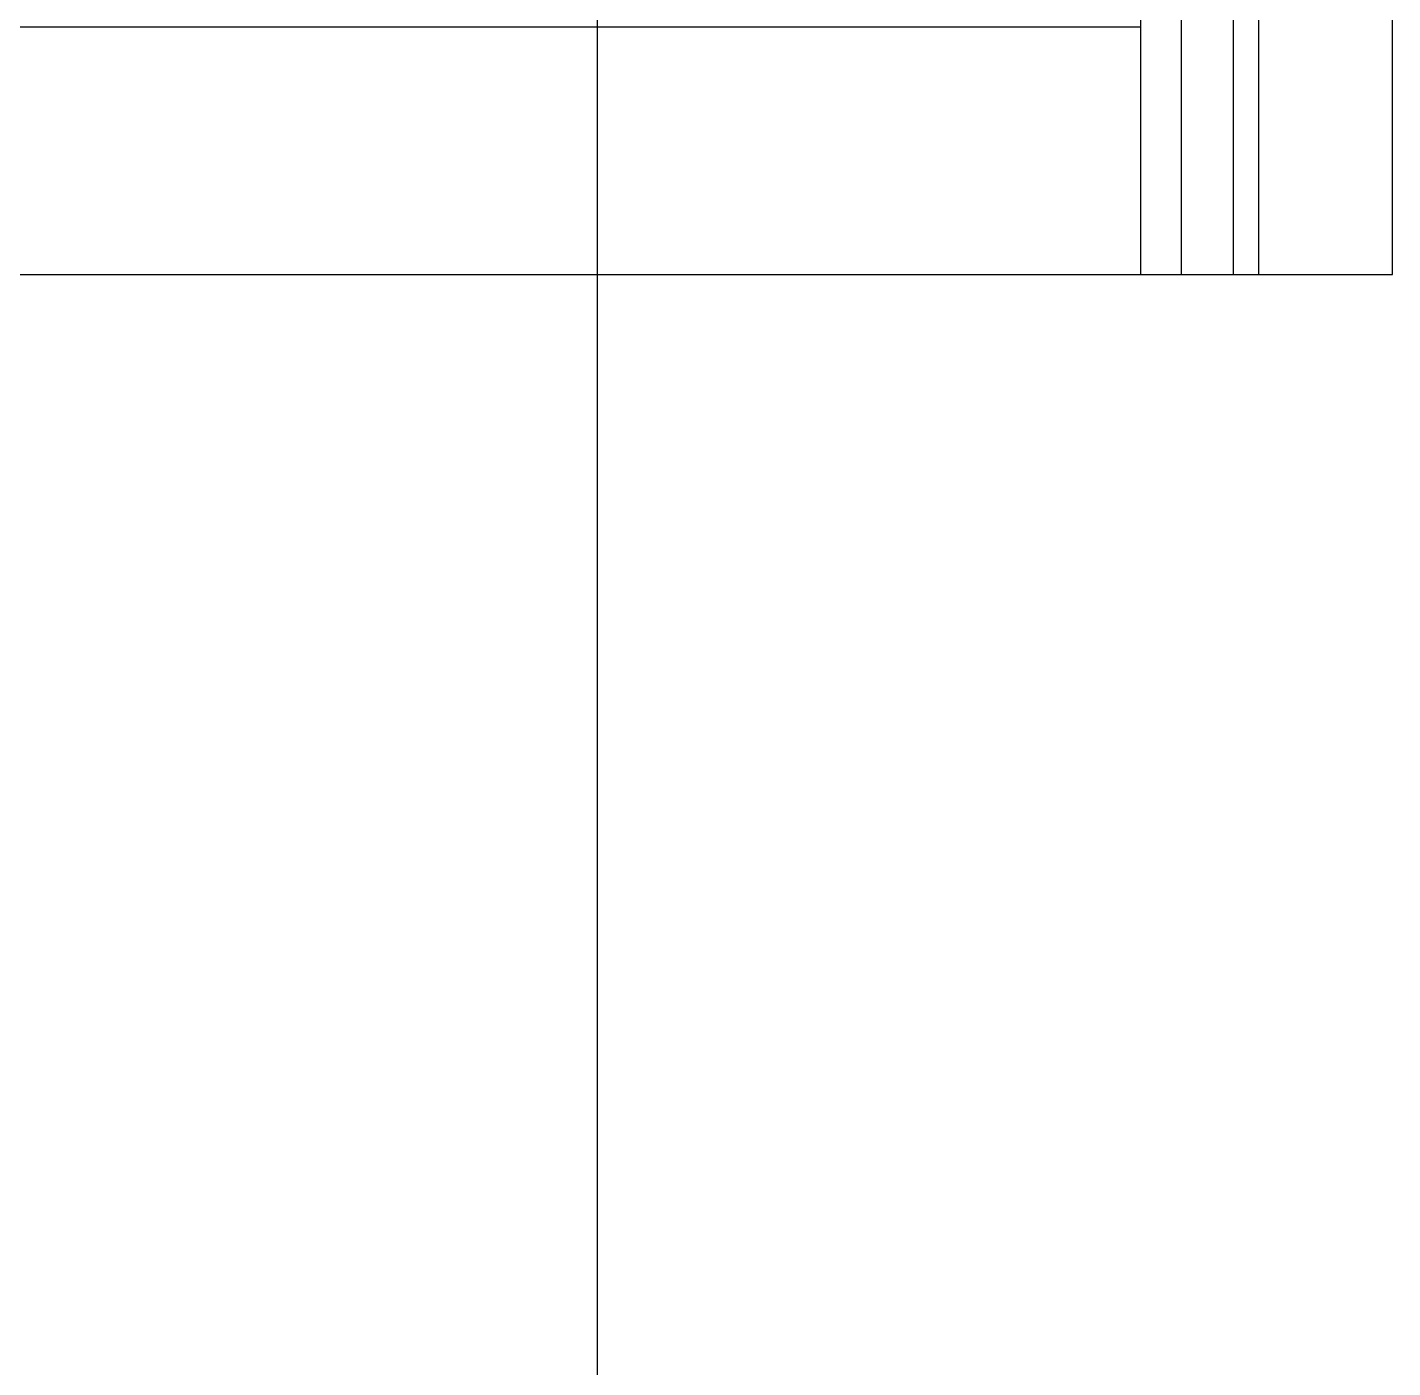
# Model space of a CAD drawing. Header units: metres. Extents: x 532250 to 532639, y 2673852 to 2674172.
# Drawn here: x 532440.2497 to 532440.4211, y 2674036.1693 to 2674036.3376 of the extents above; entities that cross this region are included whole.
import ezdxf

# ---------------------------------------------------------------- set-up
doc = ezdxf.new("R2010")
doc.units = ezdxf.units.M
doc.header["$MEASUREMENT"] = 0
doc.layers.add('IDT', color=7, linetype='Continuous')

# ---------------------------------------------------------------- blocks, each defined once
blk = doc.blocks.new('IDT')
at = {"layer": 'IDT', "color": 7}
blk.add_line((26.60598, 21.66041), (26.60598, 20.86041), dxfattribs=at)
at = {"layer": 'IDT', "color": 0, "lineweight": 25}
for p, q in [((26.73298, 21.45232), (26.50618, 21.45232)), ((26.50618, 21.45232), (26.50618, 21.0685)), ((26.52621, 21.45232), (26.52298, 21.45232)), ((26.52298, 21.45232), (26.52298, 21.0685)), ((26.52621, 21.0685), (26.52621, 21.45232)), ((26.53784, 21.45232), (26.53267, 21.45232)), ((26.53267, 21.45232), (26.53267, 21.0685)), ((26.53784, 21.0685), (26.53784, 21.45232)), ((26.53784, 21.4213), (26.75107, 21.4213))]:
    blk.add_line(p, q, dxfattribs=at)

msp = doc.modelspace()

# ---------------------------------------------------------------- block references
at = {"layer": 'IDT', "color": 8, "rotation": 180}
msp.add_blockref('IDT', (532466.92728, 2674057.75885), dxfattribs=at)

doc.saveas('drawing.dxf')
